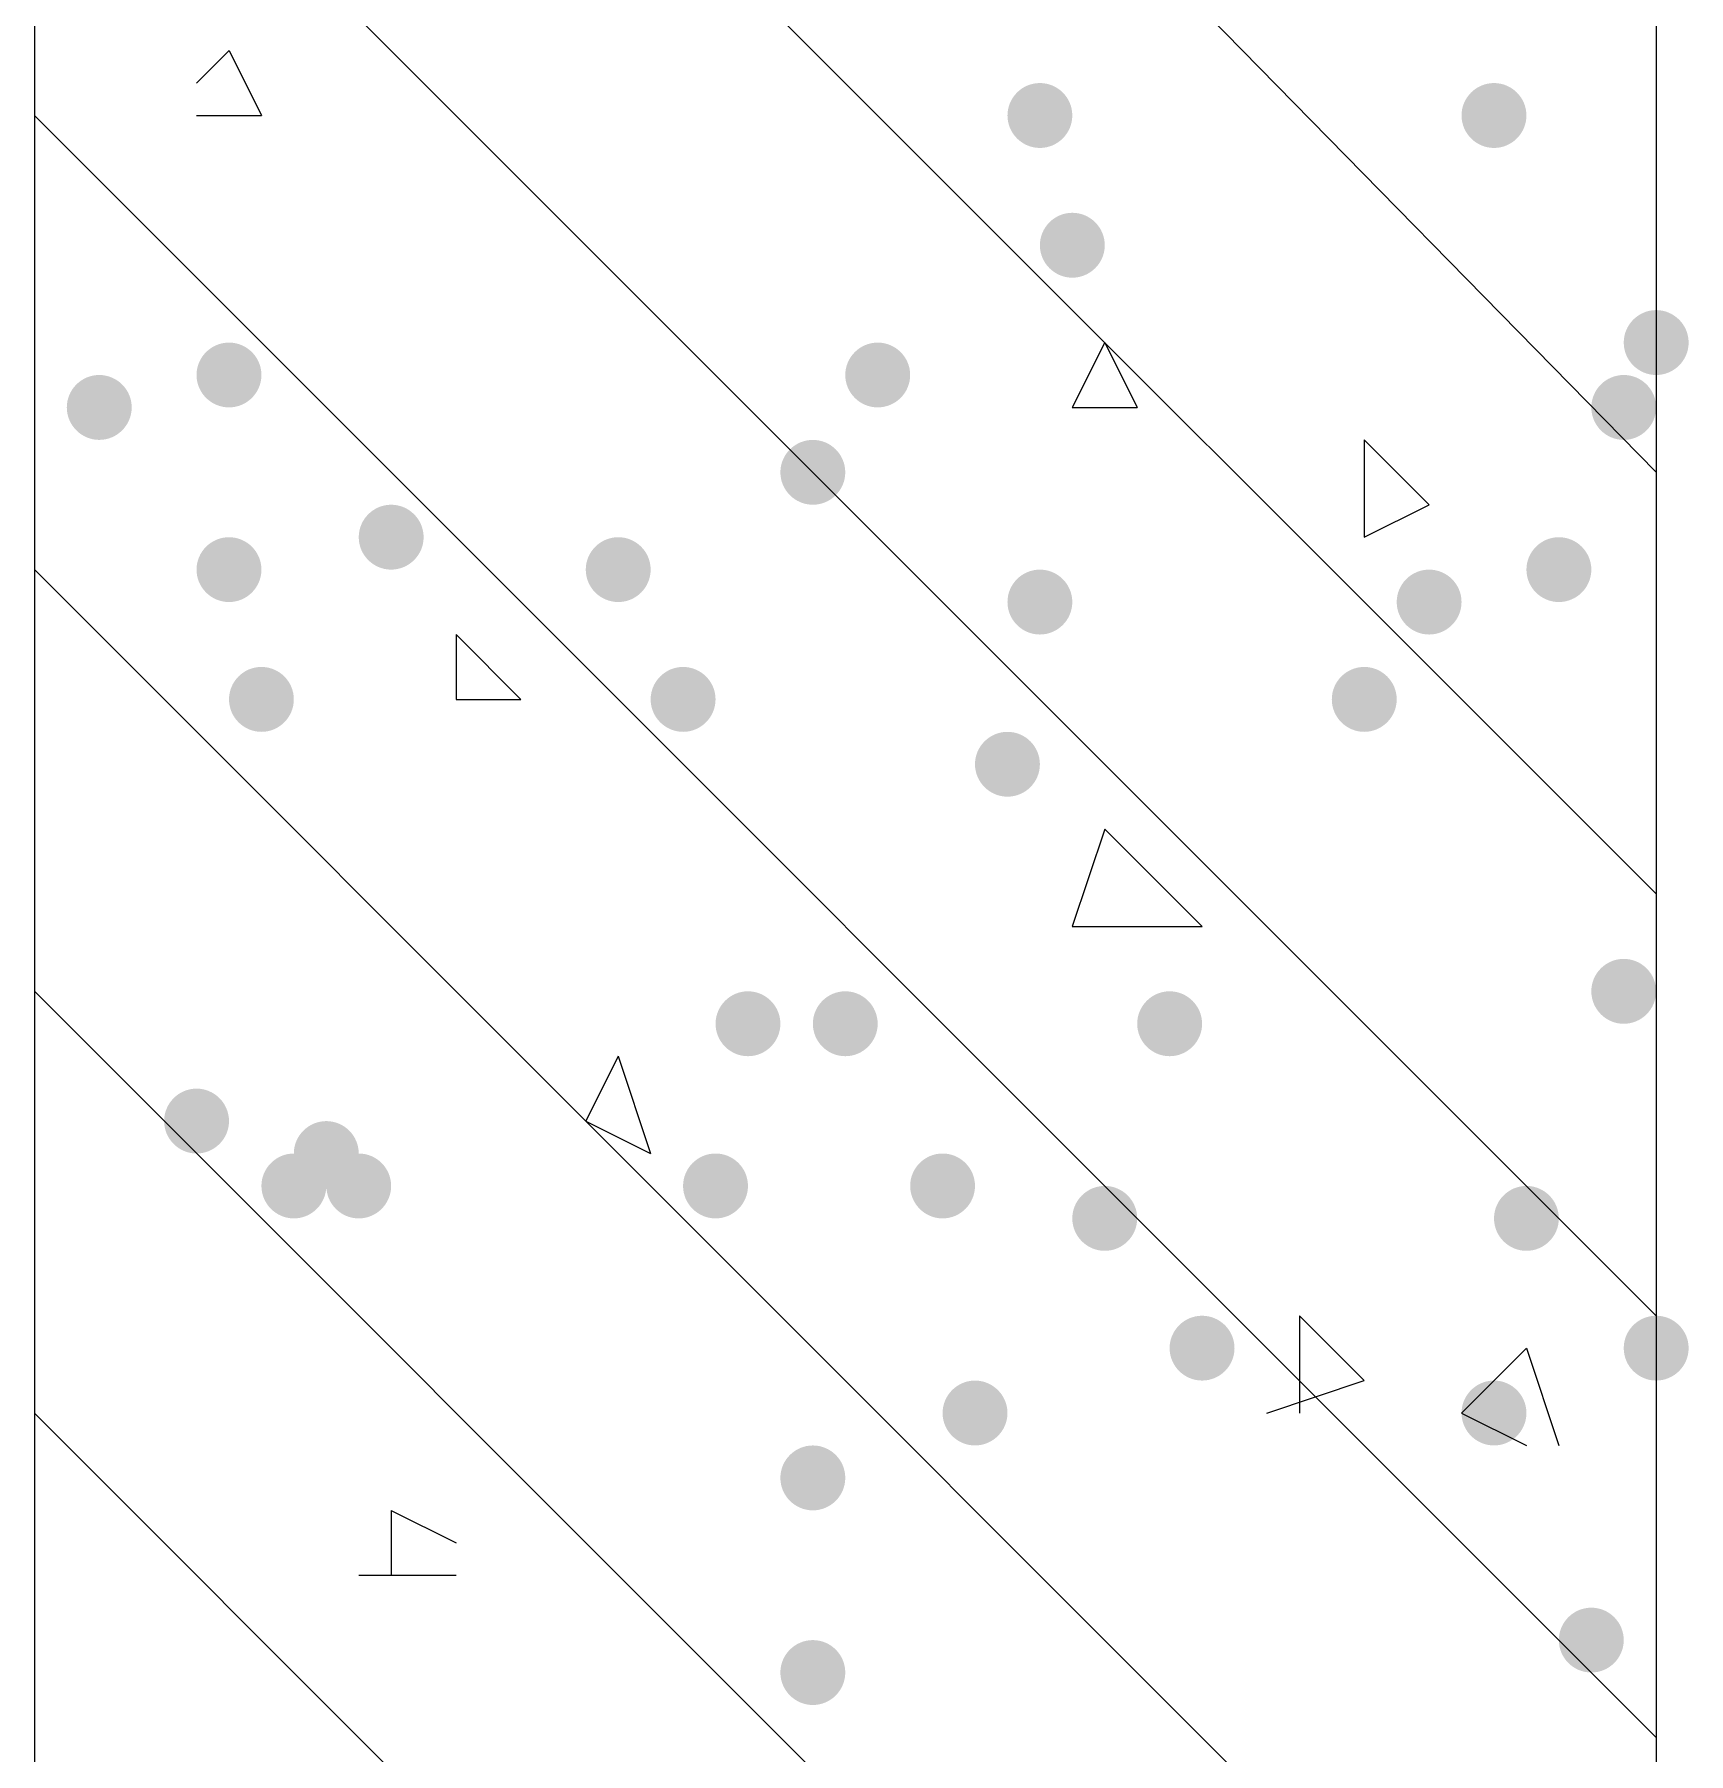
# Model space of a CAD drawing. Header units: inches. Extents: x 11 to 286, y 6 to 196.
# Drawn here: x 82.522 to 84.681, y 89.401 to 91.645 of the extents above; entities that cross this region are included whole.
import ezdxf

# ---------------------------------------------------------------- set-up
doc = ezdxf.new("R2010")
doc.units = ezdxf.units.IN
doc.header["$MEASUREMENT"] = 0
doc.layers.add('PDF_几何图形', color=7, linetype='Continuous')
doc.layers.add('PDF_实体填充', color=7, linetype='Continuous', true_color=0xffffff)

msp = doc.modelspace()

# ---------------------------------------------------------------- hatches: boundary and pattern name
at = {"layer": 'PDF_实体填充', "transparency": 33554559}
h = msp.add_hatch(color=7, dxfattribs=at)
edge = h.paths.add_edge_path(flags=0)
edge.add_spline(control_points=[(83.8764, 91.5388), (83.8764, 91.5155), (83.8574, 91.4964), (83.8341, 91.4964)], knot_values=[0, 0, 0, 0, 1, 1, 1, 1], degree=3, periodic=0)
edge.add_spline(control_points=[(83.8341, 91.4964), (83.8108, 91.4964), (83.7918, 91.5155), (83.7918, 91.5388)], knot_values=[0, 0, 0, 0, 1, 1, 1, 1], degree=3, periodic=0)
edge.add_line((83.7918, 91.5388), (83.7918, 91.5388))
edge.add_spline(control_points=[(83.7918, 91.5388), (83.7918, 91.5621), (83.8108, 91.5811), (83.8341, 91.5811)], knot_values=[0, 0, 0, 0, 1, 1, 1, 1], degree=3, periodic=0)
edge.add_spline(control_points=[(83.8341, 91.5811), (83.8574, 91.5811), (83.8764, 91.5621), (83.8764, 91.5388)], knot_values=[0, 0, 0, 0, 1, 1, 1, 1], degree=3, periodic=0)
edge.add_line((83.8764, 91.5388), (83.8764, 91.5388))
edge.add_line((83.8764, 91.5388), (83.8764, 91.5388))
h = msp.add_hatch(color=7, dxfattribs=at)
edge = h.paths.add_edge_path(flags=0)
edge.add_spline(control_points=[(84.4691, 91.5388), (84.4691, 91.5155), (84.4501, 91.4964), (84.4268, 91.4964)], knot_values=[0, 0, 0, 0, 1, 1, 1, 1], degree=3, periodic=0)
edge.add_spline(control_points=[(84.4268, 91.4964), (84.4035, 91.4964), (84.3844, 91.5155), (84.3844, 91.5388)], knot_values=[0, 0, 0, 0, 1, 1, 1, 1], degree=3, periodic=0)
edge.add_line((84.3844, 91.5388), (84.3844, 91.5388))
edge.add_spline(control_points=[(84.3844, 91.5388), (84.3844, 91.5621), (84.4035, 91.5811), (84.4268, 91.5811)], knot_values=[0, 0, 0, 0, 1, 1, 1, 1], degree=3, periodic=0)
edge.add_spline(control_points=[(84.4268, 91.5811), (84.4501, 91.5811), (84.4691, 91.5621), (84.4691, 91.5388)], knot_values=[0, 0, 0, 0, 1, 1, 1, 1], degree=3, periodic=0)
edge.add_line((84.4691, 91.5388), (84.4691, 91.5388))
edge.add_line((84.4691, 91.5388), (84.4691, 91.5388))
h = msp.add_hatch(color=7, dxfattribs=at)
edge = h.paths.add_edge_path(flags=0)
edge.add_spline(control_points=[(83.9188, 91.3694), (83.9188, 91.3462), (83.8997, 91.3271), (83.8764, 91.3271)], knot_values=[0, 0, 0, 0, 1, 1, 1, 1], degree=3, periodic=0)
edge.add_spline(control_points=[(83.8764, 91.3271), (83.8532, 91.3271), (83.8341, 91.3462), (83.8341, 91.3694)], knot_values=[0, 0, 0, 0, 1, 1, 1, 1], degree=3, periodic=0)
edge.add_line((83.8341, 91.3694), (83.8341, 91.3694))
edge.add_spline(control_points=[(83.8341, 91.3694), (83.8341, 91.3927), (83.8532, 91.4118), (83.8764, 91.4118)], knot_values=[0, 0, 0, 0, 1, 1, 1, 1], degree=3, periodic=0)
edge.add_spline(control_points=[(83.8764, 91.4118), (83.8997, 91.4118), (83.9188, 91.3927), (83.9188, 91.3694)], knot_values=[0, 0, 0, 0, 1, 1, 1, 1], degree=3, periodic=0)
edge.add_line((83.9188, 91.3694), (83.9188, 91.3694))
edge.add_line((83.9188, 91.3694), (83.9188, 91.3694))
h = msp.add_hatch(color=7, dxfattribs=at)
edge = h.paths.add_edge_path(flags=0)
edge.add_spline(control_points=[(84.6808, 91.2424), (84.6808, 91.2192), (84.6617, 91.2001), (84.6384, 91.2001)], knot_values=[0, 0, 0, 0, 1, 1, 1, 1], degree=3, periodic=0)
edge.add_spline(control_points=[(84.6384, 91.2001), (84.6152, 91.2001), (84.5961, 91.2192), (84.5961, 91.2424)], knot_values=[0, 0, 0, 0, 1, 1, 1, 1], degree=3, periodic=0)
edge.add_line((84.5961, 91.2424), (84.5961, 91.2424))
edge.add_spline(control_points=[(84.5961, 91.2424), (84.5961, 91.2657), (84.6152, 91.2848), (84.6384, 91.2848)], knot_values=[0, 0, 0, 0, 1, 1, 1, 1], degree=3, periodic=0)
edge.add_spline(control_points=[(84.6384, 91.2848), (84.6617, 91.2848), (84.6808, 91.2657), (84.6808, 91.2424)], knot_values=[0, 0, 0, 0, 1, 1, 1, 1], degree=3, periodic=0)
edge.add_line((84.6808, 91.2424), (84.6808, 91.2424))
edge.add_line((84.6808, 91.2424), (84.6808, 91.2424))
h = msp.add_hatch(color=7, dxfattribs=at)
edge = h.paths.add_edge_path(flags=0)
edge.add_spline(control_points=[(82.8181, 91.2001), (82.8181, 91.1768), (82.7991, 91.1578), (82.7758, 91.1578)], knot_values=[0, 0, 0, 0, 1, 1, 1, 1], degree=3, periodic=0)
edge.add_spline(control_points=[(82.7758, 91.1578), (82.7525, 91.1578), (82.7334, 91.1768), (82.7334, 91.2001)], knot_values=[0, 0, 0, 0, 1, 1, 1, 1], degree=3, periodic=0)
edge.add_line((82.7334, 91.2001), (82.7334, 91.2001))
edge.add_spline(control_points=[(82.7334, 91.2001), (82.7334, 91.2234), (82.7525, 91.2424), (82.7758, 91.2424)], knot_values=[0, 0, 0, 0, 1, 1, 1, 1], degree=3, periodic=0)
edge.add_spline(control_points=[(82.7758, 91.2424), (82.7991, 91.2424), (82.8181, 91.2234), (82.8181, 91.2001)], knot_values=[0, 0, 0, 0, 1, 1, 1, 1], degree=3, periodic=0)
edge.add_line((82.8181, 91.2001), (82.8181, 91.2001))
edge.add_line((82.8181, 91.2001), (82.8181, 91.2001))
h = msp.add_hatch(color=7, dxfattribs=at)
edge = h.paths.add_edge_path(flags=0)
edge.add_spline(control_points=[(83.6648, 91.2001), (83.6648, 91.1768), (83.6457, 91.1578), (83.6224, 91.1578)], knot_values=[0, 0, 0, 0, 1, 1, 1, 1], degree=3, periodic=0)
edge.add_spline(control_points=[(83.6224, 91.1578), (83.5992, 91.1578), (83.5801, 91.1768), (83.5801, 91.2001)], knot_values=[0, 0, 0, 0, 1, 1, 1, 1], degree=3, periodic=0)
edge.add_line((83.5801, 91.2001), (83.5801, 91.2001))
edge.add_spline(control_points=[(83.5801, 91.2001), (83.5801, 91.2234), (83.5992, 91.2424), (83.6224, 91.2424)], knot_values=[0, 0, 0, 0, 1, 1, 1, 1], degree=3, periodic=0)
edge.add_spline(control_points=[(83.6224, 91.2424), (83.6457, 91.2424), (83.6648, 91.2234), (83.6648, 91.2001)], knot_values=[0, 0, 0, 0, 1, 1, 1, 1], degree=3, periodic=0)
edge.add_line((83.6648, 91.2001), (83.6648, 91.2001))
edge.add_line((83.6648, 91.2001), (83.6648, 91.2001))
h = msp.add_hatch(color=7, dxfattribs=at)
edge = h.paths.add_edge_path(flags=0)
edge.add_spline(control_points=[(82.6488, 91.1578), (82.6488, 91.1345), (82.6297, 91.1154), (82.6064, 91.1154)], knot_values=[0, 0, 0, 0, 1, 1, 1, 1], degree=3, periodic=0)
edge.add_spline(control_points=[(82.6064, 91.1154), (82.5832, 91.1154), (82.5641, 91.1345), (82.5641, 91.1578)], knot_values=[0, 0, 0, 0, 1, 1, 1, 1], degree=3, periodic=0)
edge.add_line((82.5641, 91.1578), (82.5641, 91.1578))
edge.add_spline(control_points=[(82.5641, 91.1578), (82.5641, 91.1811), (82.5832, 91.2001), (82.6064, 91.2001)], knot_values=[0, 0, 0, 0, 1, 1, 1, 1], degree=3, periodic=0)
edge.add_spline(control_points=[(82.6064, 91.2001), (82.6297, 91.2001), (82.6488, 91.1811), (82.6488, 91.1578)], knot_values=[0, 0, 0, 0, 1, 1, 1, 1], degree=3, periodic=0)
edge.add_line((82.6488, 91.1578), (82.6488, 91.1578))
edge.add_line((82.6488, 91.1578), (82.6488, 91.1578))
h = msp.add_hatch(color=7, dxfattribs=at)
edge = h.paths.add_edge_path(flags=0)
edge.add_spline(control_points=[(84.6384, 91.1578), (84.6384, 91.1345), (84.6194, 91.1154), (84.5961, 91.1154)], knot_values=[0, 0, 0, 0, 1, 1, 1, 1], degree=3, periodic=0)
edge.add_spline(control_points=[(84.5961, 91.1154), (84.5728, 91.1154), (84.5538, 91.1345), (84.5538, 91.1578)], knot_values=[0, 0, 0, 0, 1, 1, 1, 1], degree=3, periodic=0)
edge.add_line((84.5538, 91.1578), (84.5538, 91.1578))
edge.add_spline(control_points=[(84.5538, 91.1578), (84.5538, 91.1811), (84.5728, 91.2001), (84.5961, 91.2001)], knot_values=[0, 0, 0, 0, 1, 1, 1, 1], degree=3, periodic=0)
edge.add_spline(control_points=[(84.5961, 91.2001), (84.6194, 91.2001), (84.6384, 91.1811), (84.6384, 91.1578)], knot_values=[0, 0, 0, 0, 1, 1, 1, 1], degree=3, periodic=0)
edge.add_line((84.6384, 91.1578), (84.6384, 91.1578))
edge.add_line((84.6384, 91.1578), (84.6384, 91.1578))
h = msp.add_hatch(color=7, dxfattribs=at)
edge = h.paths.add_edge_path(flags=0)
edge.add_spline(control_points=[(83.5801, 91.0731), (83.5801, 91.0498), (83.5611, 91.0308), (83.5378, 91.0308)], knot_values=[0, 0, 0, 0, 1, 1, 1, 1], degree=3, periodic=0)
edge.add_spline(control_points=[(83.5378, 91.0308), (83.5145, 91.0308), (83.4954, 91.0498), (83.4954, 91.0731)], knot_values=[0, 0, 0, 0, 1, 1, 1, 1], degree=3, periodic=0)
edge.add_line((83.4954, 91.0731), (83.4954, 91.0731))
edge.add_spline(control_points=[(83.4954, 91.0731), (83.4954, 91.0964), (83.5145, 91.1154), (83.5378, 91.1154)], knot_values=[0, 0, 0, 0, 1, 1, 1, 1], degree=3, periodic=0)
edge.add_spline(control_points=[(83.5378, 91.1154), (83.5611, 91.1154), (83.5801, 91.0964), (83.5801, 91.0731)], knot_values=[0, 0, 0, 0, 1, 1, 1, 1], degree=3, periodic=0)
edge.add_line((83.5801, 91.0731), (83.5801, 91.0731))
edge.add_line((83.5801, 91.0731), (83.5801, 91.0731))
h = msp.add_hatch(color=7, dxfattribs=at)
edge = h.paths.add_edge_path(flags=0)
edge.add_spline(control_points=[(83.0298, 90.9884), (83.0298, 90.9652), (83.0107, 90.9461), (82.9874, 90.9461)], knot_values=[0, 0, 0, 0, 1, 1, 1, 1], degree=3, periodic=0)
edge.add_spline(control_points=[(82.9874, 90.9461), (82.9642, 90.9461), (82.9451, 90.9652), (82.9451, 90.9884)], knot_values=[0, 0, 0, 0, 1, 1, 1, 1], degree=3, periodic=0)
edge.add_line((82.9451, 90.9884), (82.9451, 90.9884))
edge.add_spline(control_points=[(82.9451, 90.9884), (82.9451, 91.0117), (82.9642, 91.0308), (82.9874, 91.0308)], knot_values=[0, 0, 0, 0, 1, 1, 1, 1], degree=3, periodic=0)
edge.add_spline(control_points=[(82.9874, 91.0308), (83.0107, 91.0308), (83.0298, 91.0117), (83.0298, 90.9884)], knot_values=[0, 0, 0, 0, 1, 1, 1, 1], degree=3, periodic=0)
edge.add_line((83.0298, 90.9884), (83.0298, 90.9884))
edge.add_line((83.0298, 90.9884), (83.0298, 90.9884))
h = msp.add_hatch(color=7, dxfattribs=at)
edge = h.paths.add_edge_path(flags=0)
edge.add_spline(control_points=[(82.8181, 90.9461), (82.8181, 90.9228), (82.7991, 90.9038), (82.7758, 90.9038)], knot_values=[0, 0, 0, 0, 1, 1, 1, 1], degree=3, periodic=0)
edge.add_spline(control_points=[(82.7758, 90.9038), (82.7525, 90.9038), (82.7334, 90.9228), (82.7334, 90.9461)], knot_values=[0, 0, 0, 0, 1, 1, 1, 1], degree=3, periodic=0)
edge.add_line((82.7334, 90.9461), (82.7334, 90.9461))
edge.add_spline(control_points=[(82.7334, 90.9461), (82.7334, 90.9694), (82.7525, 90.9884), (82.7758, 90.9884)], knot_values=[0, 0, 0, 0, 1, 1, 1, 1], degree=3, periodic=0)
edge.add_spline(control_points=[(82.7758, 90.9884), (82.7991, 90.9884), (82.8181, 90.9694), (82.8181, 90.9461)], knot_values=[0, 0, 0, 0, 1, 1, 1, 1], degree=3, periodic=0)
edge.add_line((82.8181, 90.9461), (82.8181, 90.9461))
edge.add_line((82.8181, 90.9461), (82.8181, 90.9461))
h = msp.add_hatch(color=7, dxfattribs=at)
edge = h.paths.add_edge_path(flags=0)
edge.add_spline(control_points=[(83.3261, 90.9461), (83.3261, 90.9228), (83.3071, 90.9038), (83.2838, 90.9038)], knot_values=[0, 0, 0, 0, 1, 1, 1, 1], degree=3, periodic=0)
edge.add_spline(control_points=[(83.2838, 90.9038), (83.2605, 90.9038), (83.2414, 90.9228), (83.2414, 90.9461)], knot_values=[0, 0, 0, 0, 1, 1, 1, 1], degree=3, periodic=0)
edge.add_line((83.2414, 90.9461), (83.2414, 90.9461))
edge.add_spline(control_points=[(83.2414, 90.9461), (83.2414, 90.9694), (83.2605, 90.9884), (83.2838, 90.9884)], knot_values=[0, 0, 0, 0, 1, 1, 1, 1], degree=3, periodic=0)
edge.add_spline(control_points=[(83.2838, 90.9884), (83.3071, 90.9884), (83.3261, 90.9694), (83.3261, 90.9461)], knot_values=[0, 0, 0, 0, 1, 1, 1, 1], degree=3, periodic=0)
edge.add_line((83.3261, 90.9461), (83.3261, 90.9461))
edge.add_line((83.3261, 90.9461), (83.3261, 90.9461))
h = msp.add_hatch(color=7, dxfattribs=at)
edge = h.paths.add_edge_path(flags=0)
edge.add_spline(control_points=[(84.5538, 90.9461), (84.5538, 90.9228), (84.5347, 90.9038), (84.5114, 90.9038)], knot_values=[0, 0, 0, 0, 1, 1, 1, 1], degree=3, periodic=0)
edge.add_spline(control_points=[(84.5114, 90.9038), (84.4882, 90.9038), (84.4691, 90.9228), (84.4691, 90.9461)], knot_values=[0, 0, 0, 0, 1, 1, 1, 1], degree=3, periodic=0)
edge.add_line((84.4691, 90.9461), (84.4691, 90.9461))
edge.add_spline(control_points=[(84.4691, 90.9461), (84.4691, 90.9694), (84.4882, 90.9884), (84.5114, 90.9884)], knot_values=[0, 0, 0, 0, 1, 1, 1, 1], degree=3, periodic=0)
edge.add_spline(control_points=[(84.5114, 90.9884), (84.5347, 90.9884), (84.5538, 90.9694), (84.5538, 90.9461)], knot_values=[0, 0, 0, 0, 1, 1, 1, 1], degree=3, periodic=0)
edge.add_line((84.5538, 90.9461), (84.5538, 90.9461))
edge.add_line((84.5538, 90.9461), (84.5538, 90.9461))
h = msp.add_hatch(color=7, dxfattribs=at)
edge = h.paths.add_edge_path(flags=0)
edge.add_spline(control_points=[(83.8764, 90.9038), (83.8764, 90.8805), (83.8574, 90.8614), (83.8341, 90.8614)], knot_values=[0, 0, 0, 0, 1, 1, 1, 1], degree=3, periodic=0)
edge.add_spline(control_points=[(83.8341, 90.8614), (83.8108, 90.8614), (83.7918, 90.8805), (83.7918, 90.9038)], knot_values=[0, 0, 0, 0, 1, 1, 1, 1], degree=3, periodic=0)
edge.add_line((83.7918, 90.9038), (83.7918, 90.9038))
edge.add_spline(control_points=[(83.7918, 90.9038), (83.7918, 90.9271), (83.8108, 90.9461), (83.8341, 90.9461)], knot_values=[0, 0, 0, 0, 1, 1, 1, 1], degree=3, periodic=0)
edge.add_spline(control_points=[(83.8341, 90.9461), (83.8574, 90.9461), (83.8764, 90.9271), (83.8764, 90.9038)], knot_values=[0, 0, 0, 0, 1, 1, 1, 1], degree=3, periodic=0)
edge.add_line((83.8764, 90.9038), (83.8764, 90.9038))
edge.add_line((83.8764, 90.9038), (83.8764, 90.9038))
h = msp.add_hatch(color=7, dxfattribs=at)
edge = h.paths.add_edge_path(flags=0)
edge.add_spline(control_points=[(84.3844, 90.9038), (84.3844, 90.8805), (84.3654, 90.8614), (84.3421, 90.8614)], knot_values=[0, 0, 0, 0, 1, 1, 1, 1], degree=3, periodic=0)
edge.add_spline(control_points=[(84.3421, 90.8614), (84.3188, 90.8614), (84.2998, 90.8805), (84.2998, 90.9038)], knot_values=[0, 0, 0, 0, 1, 1, 1, 1], degree=3, periodic=0)
edge.add_line((84.2998, 90.9038), (84.2998, 90.9038))
edge.add_spline(control_points=[(84.2998, 90.9038), (84.2998, 90.9271), (84.3188, 90.9461), (84.3421, 90.9461)], knot_values=[0, 0, 0, 0, 1, 1, 1, 1], degree=3, periodic=0)
edge.add_spline(control_points=[(84.3421, 90.9461), (84.3654, 90.9461), (84.3844, 90.9271), (84.3844, 90.9038)], knot_values=[0, 0, 0, 0, 1, 1, 1, 1], degree=3, periodic=0)
edge.add_line((84.3844, 90.9038), (84.3844, 90.9038))
edge.add_line((84.3844, 90.9038), (84.3844, 90.9038))
h = msp.add_hatch(color=7, dxfattribs=at)
edge = h.paths.add_edge_path(flags=0)
edge.add_spline(control_points=[(82.8604, 90.7768), (82.8604, 90.7535), (82.8414, 90.7344), (82.8181, 90.7344)], knot_values=[0, 0, 0, 0, 1, 1, 1, 1], degree=3, periodic=0)
edge.add_spline(control_points=[(82.8181, 90.7344), (82.7948, 90.7344), (82.7758, 90.7535), (82.7758, 90.7768)], knot_values=[0, 0, 0, 0, 1, 1, 1, 1], degree=3, periodic=0)
edge.add_line((82.7758, 90.7768), (82.7758, 90.7768))
edge.add_spline(control_points=[(82.7758, 90.7768), (82.7758, 90.8001), (82.7948, 90.8191), (82.8181, 90.8191)], knot_values=[0, 0, 0, 0, 1, 1, 1, 1], degree=3, periodic=0)
edge.add_spline(control_points=[(82.8181, 90.8191), (82.8414, 90.8191), (82.8604, 90.8001), (82.8604, 90.7768)], knot_values=[0, 0, 0, 0, 1, 1, 1, 1], degree=3, periodic=0)
edge.add_line((82.8604, 90.7768), (82.8604, 90.7768))
edge.add_line((82.8604, 90.7768), (82.8604, 90.7768))
h = msp.add_hatch(color=7, dxfattribs=at)
edge = h.paths.add_edge_path(flags=0)
edge.add_spline(control_points=[(83.4108, 90.7768), (83.4108, 90.7535), (83.3917, 90.7344), (83.3684, 90.7344)], knot_values=[0, 0, 0, 0, 1, 1, 1, 1], degree=3, periodic=0)
edge.add_spline(control_points=[(83.3684, 90.7344), (83.3452, 90.7344), (83.3261, 90.7535), (83.3261, 90.7768)], knot_values=[0, 0, 0, 0, 1, 1, 1, 1], degree=3, periodic=0)
edge.add_line((83.3261, 90.7768), (83.3261, 90.7768))
edge.add_spline(control_points=[(83.3261, 90.7768), (83.3261, 90.8001), (83.3452, 90.8191), (83.3684, 90.8191)], knot_values=[0, 0, 0, 0, 1, 1, 1, 1], degree=3, periodic=0)
edge.add_spline(control_points=[(83.3684, 90.8191), (83.3917, 90.8191), (83.4108, 90.8001), (83.4108, 90.7768)], knot_values=[0, 0, 0, 0, 1, 1, 1, 1], degree=3, periodic=0)
edge.add_line((83.4108, 90.7768), (83.4108, 90.7768))
edge.add_line((83.4108, 90.7768), (83.4108, 90.7768))
h = msp.add_hatch(color=7, dxfattribs=at)
edge = h.paths.add_edge_path(flags=0)
edge.add_spline(control_points=[(84.2998, 90.7768), (84.2998, 90.7535), (84.2807, 90.7344), (84.2574, 90.7344)], knot_values=[0, 0, 0, 0, 1, 1, 1, 1], degree=3, periodic=0)
edge.add_spline(control_points=[(84.2574, 90.7344), (84.2342, 90.7344), (84.2151, 90.7535), (84.2151, 90.7768)], knot_values=[0, 0, 0, 0, 1, 1, 1, 1], degree=3, periodic=0)
edge.add_line((84.2151, 90.7768), (84.2151, 90.7768))
edge.add_spline(control_points=[(84.2151, 90.7768), (84.2151, 90.8001), (84.2342, 90.8191), (84.2574, 90.8191)], knot_values=[0, 0, 0, 0, 1, 1, 1, 1], degree=3, periodic=0)
edge.add_spline(control_points=[(84.2574, 90.8191), (84.2807, 90.8191), (84.2998, 90.8001), (84.2998, 90.7768)], knot_values=[0, 0, 0, 0, 1, 1, 1, 1], degree=3, periodic=0)
edge.add_line((84.2998, 90.7768), (84.2998, 90.7768))
edge.add_line((84.2998, 90.7768), (84.2998, 90.7768))
h = msp.add_hatch(color=7, dxfattribs=at)
edge = h.paths.add_edge_path(flags=0)
edge.add_spline(control_points=[(83.8341, 90.6921), (83.8341, 90.6688), (83.8151, 90.6498), (83.7918, 90.6498)], knot_values=[0, 0, 0, 0, 1, 1, 1, 1], degree=3, periodic=0)
edge.add_spline(control_points=[(83.7918, 90.6498), (83.7685, 90.6498), (83.7494, 90.6688), (83.7494, 90.6921)], knot_values=[0, 0, 0, 0, 1, 1, 1, 1], degree=3, periodic=0)
edge.add_line((83.7494, 90.6921), (83.7494, 90.6921))
edge.add_spline(control_points=[(83.7494, 90.6921), (83.7494, 90.7154), (83.7685, 90.7344), (83.7918, 90.7344)], knot_values=[0, 0, 0, 0, 1, 1, 1, 1], degree=3, periodic=0)
edge.add_spline(control_points=[(83.7918, 90.7344), (83.8151, 90.7344), (83.8341, 90.7154), (83.8341, 90.6921)], knot_values=[0, 0, 0, 0, 1, 1, 1, 1], degree=3, periodic=0)
edge.add_line((83.8341, 90.6921), (83.8341, 90.6921))
edge.add_line((83.8341, 90.6921), (83.8341, 90.6921))
h = msp.add_hatch(color=7, dxfattribs=at)
edge = h.paths.add_edge_path(flags=0)
edge.add_spline(control_points=[(84.6384, 90.3958), (84.6384, 90.3725), (84.6194, 90.3534), (84.5961, 90.3534)], knot_values=[0, 0, 0, 0, 1, 1, 1, 1], degree=3, periodic=0)
edge.add_spline(control_points=[(84.5961, 90.3534), (84.5728, 90.3534), (84.5538, 90.3725), (84.5538, 90.3958)], knot_values=[0, 0, 0, 0, 1, 1, 1, 1], degree=3, periodic=0)
edge.add_line((84.5538, 90.3958), (84.5538, 90.3958))
edge.add_spline(control_points=[(84.5538, 90.3958), (84.5538, 90.4191), (84.5728, 90.4381), (84.5961, 90.4381)], knot_values=[0, 0, 0, 0, 1, 1, 1, 1], degree=3, periodic=0)
edge.add_spline(control_points=[(84.5961, 90.4381), (84.6194, 90.4381), (84.6384, 90.4191), (84.6384, 90.3958)], knot_values=[0, 0, 0, 0, 1, 1, 1, 1], degree=3, periodic=0)
edge.add_line((84.6384, 90.3958), (84.6384, 90.3958))
edge.add_line((84.6384, 90.3958), (84.6384, 90.3958))
h = msp.add_hatch(color=7, dxfattribs=at)
edge = h.paths.add_edge_path(flags=0)
edge.add_spline(control_points=[(83.4954, 90.3534), (83.4954, 90.3302), (83.4764, 90.3111), (83.4531, 90.3111)], knot_values=[0, 0, 0, 0, 1, 1, 1, 1], degree=3, periodic=0)
edge.add_spline(control_points=[(83.4531, 90.3111), (83.4298, 90.3111), (83.4108, 90.3302), (83.4108, 90.3534)], knot_values=[0, 0, 0, 0, 1, 1, 1, 1], degree=3, periodic=0)
edge.add_line((83.4108, 90.3534), (83.4108, 90.3534))
edge.add_spline(control_points=[(83.4108, 90.3534), (83.4108, 90.3767), (83.4298, 90.3958), (83.4531, 90.3958)], knot_values=[0, 0, 0, 0, 1, 1, 1, 1], degree=3, periodic=0)
edge.add_spline(control_points=[(83.4531, 90.3958), (83.4764, 90.3958), (83.4954, 90.3767), (83.4954, 90.3534)], knot_values=[0, 0, 0, 0, 1, 1, 1, 1], degree=3, periodic=0)
edge.add_line((83.4954, 90.3534), (83.4954, 90.3534))
edge.add_line((83.4954, 90.3534), (83.4954, 90.3534))
h = msp.add_hatch(color=7, dxfattribs=at)
edge = h.paths.add_edge_path(flags=0)
edge.add_spline(control_points=[(83.6224, 90.3534), (83.6224, 90.3302), (83.6034, 90.3111), (83.5801, 90.3111)], knot_values=[0, 0, 0, 0, 1, 1, 1, 1], degree=3, periodic=0)
edge.add_spline(control_points=[(83.5801, 90.3111), (83.5568, 90.3111), (83.5378, 90.3302), (83.5378, 90.3534)], knot_values=[0, 0, 0, 0, 1, 1, 1, 1], degree=3, periodic=0)
edge.add_line((83.5378, 90.3534), (83.5378, 90.3534))
edge.add_spline(control_points=[(83.5378, 90.3534), (83.5378, 90.3767), (83.5568, 90.3958), (83.5801, 90.3958)], knot_values=[0, 0, 0, 0, 1, 1, 1, 1], degree=3, periodic=0)
edge.add_spline(control_points=[(83.5801, 90.3958), (83.6034, 90.3958), (83.6224, 90.3767), (83.6224, 90.3534)], knot_values=[0, 0, 0, 0, 1, 1, 1, 1], degree=3, periodic=0)
edge.add_line((83.6224, 90.3534), (83.6224, 90.3534))
edge.add_line((83.6224, 90.3534), (83.6224, 90.3534))
h = msp.add_hatch(color=7, dxfattribs=at)
edge = h.paths.add_edge_path(flags=0)
edge.add_spline(control_points=[(84.0458, 90.3534), (84.0458, 90.3302), (84.0267, 90.3111), (84.0034, 90.3111)], knot_values=[0, 0, 0, 0, 1, 1, 1, 1], degree=3, periodic=0)
edge.add_spline(control_points=[(84.0034, 90.3111), (83.9802, 90.3111), (83.9611, 90.3302), (83.9611, 90.3534)], knot_values=[0, 0, 0, 0, 1, 1, 1, 1], degree=3, periodic=0)
edge.add_line((83.9611, 90.3534), (83.9611, 90.3534))
edge.add_spline(control_points=[(83.9611, 90.3534), (83.9611, 90.3767), (83.9802, 90.3958), (84.0034, 90.3958)], knot_values=[0, 0, 0, 0, 1, 1, 1, 1], degree=3, periodic=0)
edge.add_spline(control_points=[(84.0034, 90.3958), (84.0267, 90.3958), (84.0458, 90.3767), (84.0458, 90.3534)], knot_values=[0, 0, 0, 0, 1, 1, 1, 1], degree=3, periodic=0)
edge.add_line((84.0458, 90.3534), (84.0458, 90.3534))
edge.add_line((84.0458, 90.3534), (84.0458, 90.3534))
h = msp.add_hatch(color=7, dxfattribs=at)
edge = h.paths.add_edge_path(flags=0)
edge.add_spline(control_points=[(82.7758, 90.2264), (82.7758, 90.2032), (82.7567, 90.1841), (82.7334, 90.1841)], knot_values=[0, 0, 0, 0, 1, 1, 1, 1], degree=3, periodic=0)
edge.add_spline(control_points=[(82.7334, 90.1841), (82.7102, 90.1841), (82.6911, 90.2032), (82.6911, 90.2264)], knot_values=[0, 0, 0, 0, 1, 1, 1, 1], degree=3, periodic=0)
edge.add_line((82.6911, 90.2264), (82.6911, 90.2264))
edge.add_spline(control_points=[(82.6911, 90.2264), (82.6911, 90.2497), (82.7102, 90.2688), (82.7334, 90.2688)], knot_values=[0, 0, 0, 0, 1, 1, 1, 1], degree=3, periodic=0)
edge.add_spline(control_points=[(82.7334, 90.2688), (82.7567, 90.2688), (82.7758, 90.2497), (82.7758, 90.2264)], knot_values=[0, 0, 0, 0, 1, 1, 1, 1], degree=3, periodic=0)
edge.add_line((82.7758, 90.2264), (82.7758, 90.2264))
edge.add_line((82.7758, 90.2264), (82.7758, 90.2264))
h = msp.add_hatch(color=7, dxfattribs=at)
edge = h.paths.add_edge_path(flags=0)
edge.add_spline(control_points=[(82.9451, 90.1841), (82.9451, 90.1608), (82.9261, 90.1418), (82.9028, 90.1418)], knot_values=[0, 0, 0, 0, 1, 1, 1, 1], degree=3, periodic=0)
edge.add_spline(control_points=[(82.9028, 90.1418), (82.8795, 90.1418), (82.8604, 90.1608), (82.8604, 90.1841)], knot_values=[0, 0, 0, 0, 1, 1, 1, 1], degree=3, periodic=0)
edge.add_line((82.8604, 90.1841), (82.8604, 90.1841))
edge.add_spline(control_points=[(82.8604, 90.1841), (82.8604, 90.2074), (82.8795, 90.2264), (82.9028, 90.2264)], knot_values=[0, 0, 0, 0, 1, 1, 1, 1], degree=3, periodic=0)
edge.add_spline(control_points=[(82.9028, 90.2264), (82.9261, 90.2264), (82.9451, 90.2074), (82.9451, 90.1841)], knot_values=[0, 0, 0, 0, 1, 1, 1, 1], degree=3, periodic=0)
edge.add_line((82.9451, 90.1841), (82.9451, 90.1841))
edge.add_line((82.9451, 90.1841), (82.9451, 90.1841))
h = msp.add_hatch(color=7, dxfattribs=at)
edge = h.paths.add_edge_path(flags=0)
edge.add_spline(control_points=[(82.9028, 90.1418), (82.9028, 90.1185), (82.8837, 90.0994), (82.8604, 90.0994)], knot_values=[0, 0, 0, 0, 1, 1, 1, 1], degree=3, periodic=0)
edge.add_spline(control_points=[(82.8604, 90.0994), (82.8372, 90.0994), (82.8181, 90.1185), (82.8181, 90.1418)], knot_values=[0, 0, 0, 0, 1, 1, 1, 1], degree=3, periodic=0)
edge.add_line((82.8181, 90.1418), (82.8181, 90.1418))
edge.add_spline(control_points=[(82.8181, 90.1418), (82.8181, 90.1651), (82.8372, 90.1841), (82.8604, 90.1841)], knot_values=[0, 0, 0, 0, 1, 1, 1, 1], degree=3, periodic=0)
edge.add_spline(control_points=[(82.8604, 90.1841), (82.8837, 90.1841), (82.9028, 90.1651), (82.9028, 90.1418)], knot_values=[0, 0, 0, 0, 1, 1, 1, 1], degree=3, periodic=0)
edge.add_line((82.9028, 90.1418), (82.9028, 90.1418))
edge.add_line((82.9028, 90.1418), (82.9028, 90.1418))
h = msp.add_hatch(color=7, dxfattribs=at)
edge = h.paths.add_edge_path(flags=0)
edge.add_spline(control_points=[(82.9874, 90.1418), (82.9874, 90.1185), (82.9684, 90.0994), (82.9451, 90.0994)], knot_values=[0, 0, 0, 0, 1, 1, 1, 1], degree=3, periodic=0)
edge.add_spline(control_points=[(82.9451, 90.0994), (82.9218, 90.0994), (82.9028, 90.1185), (82.9028, 90.1418)], knot_values=[0, 0, 0, 0, 1, 1, 1, 1], degree=3, periodic=0)
edge.add_line((82.9028, 90.1418), (82.9028, 90.1418))
edge.add_spline(control_points=[(82.9028, 90.1418), (82.9028, 90.1651), (82.9218, 90.1841), (82.9451, 90.1841)], knot_values=[0, 0, 0, 0, 1, 1, 1, 1], degree=3, periodic=0)
edge.add_spline(control_points=[(82.9451, 90.1841), (82.9684, 90.1841), (82.9874, 90.1651), (82.9874, 90.1418)], knot_values=[0, 0, 0, 0, 1, 1, 1, 1], degree=3, periodic=0)
edge.add_line((82.9874, 90.1418), (82.9874, 90.1418))
edge.add_line((82.9874, 90.1418), (82.9874, 90.1418))
h = msp.add_hatch(color=7, dxfattribs=at)
edge = h.paths.add_edge_path(flags=0)
edge.add_spline(control_points=[(83.4531, 90.1418), (83.4531, 90.1185), (83.4341, 90.0994), (83.4108, 90.0994)], knot_values=[0, 0, 0, 0, 1, 1, 1, 1], degree=3, periodic=0)
edge.add_spline(control_points=[(83.4108, 90.0994), (83.3875, 90.0994), (83.3684, 90.1185), (83.3684, 90.1418)], knot_values=[0, 0, 0, 0, 1, 1, 1, 1], degree=3, periodic=0)
edge.add_line((83.3684, 90.1418), (83.3684, 90.1418))
edge.add_spline(control_points=[(83.3684, 90.1418), (83.3684, 90.1651), (83.3875, 90.1841), (83.4108, 90.1841)], knot_values=[0, 0, 0, 0, 1, 1, 1, 1], degree=3, periodic=0)
edge.add_spline(control_points=[(83.4108, 90.1841), (83.4341, 90.1841), (83.4531, 90.1651), (83.4531, 90.1418)], knot_values=[0, 0, 0, 0, 1, 1, 1, 1], degree=3, periodic=0)
edge.add_line((83.4531, 90.1418), (83.4531, 90.1418))
edge.add_line((83.4531, 90.1418), (83.4531, 90.1418))
h = msp.add_hatch(color=7, dxfattribs=at)
edge = h.paths.add_edge_path(flags=0)
edge.add_spline(control_points=[(83.7494, 90.1418), (83.7494, 90.1185), (83.7304, 90.0994), (83.7071, 90.0994)], knot_values=[0, 0, 0, 0, 1, 1, 1, 1], degree=3, periodic=0)
edge.add_spline(control_points=[(83.7071, 90.0994), (83.6838, 90.0994), (83.6648, 90.1185), (83.6648, 90.1418)], knot_values=[0, 0, 0, 0, 1, 1, 1, 1], degree=3, periodic=0)
edge.add_line((83.6648, 90.1418), (83.6648, 90.1418))
edge.add_spline(control_points=[(83.6648, 90.1418), (83.6648, 90.1651), (83.6838, 90.1841), (83.7071, 90.1841)], knot_values=[0, 0, 0, 0, 1, 1, 1, 1], degree=3, periodic=0)
edge.add_spline(control_points=[(83.7071, 90.1841), (83.7304, 90.1841), (83.7494, 90.1651), (83.7494, 90.1418)], knot_values=[0, 0, 0, 0, 1, 1, 1, 1], degree=3, periodic=0)
edge.add_line((83.7494, 90.1418), (83.7494, 90.1418))
edge.add_line((83.7494, 90.1418), (83.7494, 90.1418))
h = msp.add_hatch(color=7, dxfattribs=at)
edge = h.paths.add_edge_path(flags=0)
edge.add_spline(control_points=[(83.9611, 90.0994), (83.9611, 90.0762), (83.9421, 90.0571), (83.9188, 90.0571)], knot_values=[0, 0, 0, 0, 1, 1, 1, 1], degree=3, periodic=0)
edge.add_spline(control_points=[(83.9188, 90.0571), (83.8955, 90.0571), (83.8764, 90.0762), (83.8764, 90.0994)], knot_values=[0, 0, 0, 0, 1, 1, 1, 1], degree=3, periodic=0)
edge.add_line((83.8764, 90.0994), (83.8764, 90.0994))
edge.add_spline(control_points=[(83.8764, 90.0994), (83.8764, 90.1227), (83.8955, 90.1418), (83.9188, 90.1418)], knot_values=[0, 0, 0, 0, 1, 1, 1, 1], degree=3, periodic=0)
edge.add_spline(control_points=[(83.9188, 90.1418), (83.9421, 90.1418), (83.9611, 90.1227), (83.9611, 90.0994)], knot_values=[0, 0, 0, 0, 1, 1, 1, 1], degree=3, periodic=0)
edge.add_line((83.9611, 90.0994), (83.9611, 90.0994))
edge.add_line((83.9611, 90.0994), (83.9611, 90.0994))
h = msp.add_hatch(color=7, dxfattribs=at)
edge = h.paths.add_edge_path(flags=0)
edge.add_spline(control_points=[(84.5114, 90.0994), (84.5114, 90.0762), (84.4924, 90.0571), (84.4691, 90.0571)], knot_values=[0, 0, 0, 0, 1, 1, 1, 1], degree=3, periodic=0)
edge.add_spline(control_points=[(84.4691, 90.0571), (84.4458, 90.0571), (84.4268, 90.0762), (84.4268, 90.0994)], knot_values=[0, 0, 0, 0, 1, 1, 1, 1], degree=3, periodic=0)
edge.add_line((84.4268, 90.0994), (84.4268, 90.0994))
edge.add_spline(control_points=[(84.4268, 90.0994), (84.4268, 90.1227), (84.4458, 90.1418), (84.4691, 90.1418)], knot_values=[0, 0, 0, 0, 1, 1, 1, 1], degree=3, periodic=0)
edge.add_spline(control_points=[(84.4691, 90.1418), (84.4924, 90.1418), (84.5114, 90.1227), (84.5114, 90.0994)], knot_values=[0, 0, 0, 0, 1, 1, 1, 1], degree=3, periodic=0)
edge.add_line((84.5114, 90.0994), (84.5114, 90.0994))
edge.add_line((84.5114, 90.0994), (84.5114, 90.0994))
h = msp.add_hatch(color=7, dxfattribs=at)
edge = h.paths.add_edge_path(flags=0)
edge.add_spline(control_points=[(84.0881, 89.9301), (84.0881, 89.9068), (84.0691, 89.8878), (84.0458, 89.8878)], knot_values=[0, 0, 0, 0, 1, 1, 1, 1], degree=3, periodic=0)
edge.add_spline(control_points=[(84.0458, 89.8878), (84.0225, 89.8878), (84.0034, 89.9068), (84.0034, 89.9301)], knot_values=[0, 0, 0, 0, 1, 1, 1, 1], degree=3, periodic=0)
edge.add_line((84.0034, 89.9301), (84.0034, 89.9301))
edge.add_spline(control_points=[(84.0034, 89.9301), (84.0034, 89.9534), (84.0225, 89.9724), (84.0458, 89.9724)], knot_values=[0, 0, 0, 0, 1, 1, 1, 1], degree=3, periodic=0)
edge.add_spline(control_points=[(84.0458, 89.9724), (84.0691, 89.9724), (84.0881, 89.9534), (84.0881, 89.9301)], knot_values=[0, 0, 0, 0, 1, 1, 1, 1], degree=3, periodic=0)
edge.add_line((84.0881, 89.9301), (84.0881, 89.9301))
edge.add_line((84.0881, 89.9301), (84.0881, 89.9301))
h = msp.add_hatch(color=7, dxfattribs=at)
edge = h.paths.add_edge_path(flags=0)
edge.add_spline(control_points=[(84.6808, 89.9301), (84.6808, 89.9068), (84.6617, 89.8878), (84.6384, 89.8878)], knot_values=[0, 0, 0, 0, 1, 1, 1, 1], degree=3, periodic=0)
edge.add_spline(control_points=[(84.6384, 89.8878), (84.6152, 89.8878), (84.5961, 89.9068), (84.5961, 89.9301)], knot_values=[0, 0, 0, 0, 1, 1, 1, 1], degree=3, periodic=0)
edge.add_line((84.5961, 89.9301), (84.5961, 89.9301))
edge.add_spline(control_points=[(84.5961, 89.9301), (84.5961, 89.9534), (84.6152, 89.9724), (84.6384, 89.9724)], knot_values=[0, 0, 0, 0, 1, 1, 1, 1], degree=3, periodic=0)
edge.add_spline(control_points=[(84.6384, 89.9724), (84.6617, 89.9724), (84.6808, 89.9534), (84.6808, 89.9301)], knot_values=[0, 0, 0, 0, 1, 1, 1, 1], degree=3, periodic=0)
edge.add_line((84.6808, 89.9301), (84.6808, 89.9301))
edge.add_line((84.6808, 89.9301), (84.6808, 89.9301))
h = msp.add_hatch(color=7, dxfattribs=at)
edge = h.paths.add_edge_path(flags=0)
edge.add_spline(control_points=[(83.7918, 89.8454), (83.7918, 89.8222), (83.7727, 89.8031), (83.7494, 89.8031)], knot_values=[0, 0, 0, 0, 1, 1, 1, 1], degree=3, periodic=0)
edge.add_spline(control_points=[(83.7494, 89.8031), (83.7262, 89.8031), (83.7071, 89.8222), (83.7071, 89.8454)], knot_values=[0, 0, 0, 0, 1, 1, 1, 1], degree=3, periodic=0)
edge.add_line((83.7071, 89.8454), (83.7071, 89.8454))
edge.add_spline(control_points=[(83.7071, 89.8454), (83.7071, 89.8687), (83.7262, 89.8878), (83.7494, 89.8878)], knot_values=[0, 0, 0, 0, 1, 1, 1, 1], degree=3, periodic=0)
edge.add_spline(control_points=[(83.7494, 89.8878), (83.7727, 89.8878), (83.7918, 89.8687), (83.7918, 89.8454)], knot_values=[0, 0, 0, 0, 1, 1, 1, 1], degree=3, periodic=0)
edge.add_line((83.7918, 89.8454), (83.7918, 89.8454))
edge.add_line((83.7918, 89.8454), (83.7918, 89.8454))
h = msp.add_hatch(color=7, dxfattribs=at)
edge = h.paths.add_edge_path(flags=0)
edge.add_spline(control_points=[(84.4691, 89.8454), (84.4691, 89.8222), (84.4501, 89.8031), (84.4268, 89.8031)], knot_values=[0, 0, 0, 0, 1, 1, 1, 1], degree=3, periodic=0)
edge.add_spline(control_points=[(84.4268, 89.8031), (84.4035, 89.8031), (84.3844, 89.8222), (84.3844, 89.8454)], knot_values=[0, 0, 0, 0, 1, 1, 1, 1], degree=3, periodic=0)
edge.add_line((84.3844, 89.8454), (84.3844, 89.8454))
edge.add_spline(control_points=[(84.3844, 89.8454), (84.3844, 89.8687), (84.4035, 89.8878), (84.4268, 89.8878)], knot_values=[0, 0, 0, 0, 1, 1, 1, 1], degree=3, periodic=0)
edge.add_spline(control_points=[(84.4268, 89.8878), (84.4501, 89.8878), (84.4691, 89.8687), (84.4691, 89.8454)], knot_values=[0, 0, 0, 0, 1, 1, 1, 1], degree=3, periodic=0)
edge.add_line((84.4691, 89.8454), (84.4691, 89.8454))
edge.add_line((84.4691, 89.8454), (84.4691, 89.8454))
h = msp.add_hatch(color=7, dxfattribs=at)
edge = h.paths.add_edge_path(flags=0)
edge.add_spline(control_points=[(83.5801, 89.7608), (83.5801, 89.7375), (83.5611, 89.7184), (83.5378, 89.7184)], knot_values=[0, 0, 0, 0, 1, 1, 1, 1], degree=3, periodic=0)
edge.add_spline(control_points=[(83.5378, 89.7184), (83.5145, 89.7184), (83.4954, 89.7375), (83.4954, 89.7608)], knot_values=[0, 0, 0, 0, 1, 1, 1, 1], degree=3, periodic=0)
edge.add_line((83.4954, 89.7608), (83.4954, 89.7608))
edge.add_spline(control_points=[(83.4954, 89.7608), (83.4954, 89.7841), (83.5145, 89.8031), (83.5378, 89.8031)], knot_values=[0, 0, 0, 0, 1, 1, 1, 1], degree=3, periodic=0)
edge.add_spline(control_points=[(83.5378, 89.8031), (83.5611, 89.8031), (83.5801, 89.7841), (83.5801, 89.7608)], knot_values=[0, 0, 0, 0, 1, 1, 1, 1], degree=3, periodic=0)
edge.add_line((83.5801, 89.7608), (83.5801, 89.7608))
edge.add_line((83.5801, 89.7608), (83.5801, 89.7608))
h = msp.add_hatch(color=7, dxfattribs=at)
edge = h.paths.add_edge_path(flags=0)
edge.add_spline(control_points=[(84.5961, 89.5491), (84.5961, 89.5258), (84.5771, 89.5068), (84.5538, 89.5068)], knot_values=[0, 0, 0, 0, 1, 1, 1, 1], degree=3, periodic=0)
edge.add_spline(control_points=[(84.5538, 89.5068), (84.5305, 89.5068), (84.5114, 89.5258), (84.5114, 89.5491)], knot_values=[0, 0, 0, 0, 1, 1, 1, 1], degree=3, periodic=0)
edge.add_line((84.5114, 89.5491), (84.5114, 89.5491))
edge.add_spline(control_points=[(84.5114, 89.5491), (84.5114, 89.5724), (84.5305, 89.5914), (84.5538, 89.5914)], knot_values=[0, 0, 0, 0, 1, 1, 1, 1], degree=3, periodic=0)
edge.add_spline(control_points=[(84.5538, 89.5914), (84.5771, 89.5914), (84.5961, 89.5724), (84.5961, 89.5491)], knot_values=[0, 0, 0, 0, 1, 1, 1, 1], degree=3, periodic=0)
edge.add_line((84.5961, 89.5491), (84.5961, 89.5491))
edge.add_line((84.5961, 89.5491), (84.5961, 89.5491))
h = msp.add_hatch(color=7, dxfattribs=at)
edge = h.paths.add_edge_path(flags=0)
edge.add_spline(control_points=[(83.5801, 89.5068), (83.5801, 89.4835), (83.5611, 89.4644), (83.5378, 89.4644)], knot_values=[0, 0, 0, 0, 1, 1, 1, 1], degree=3, periodic=0)
edge.add_spline(control_points=[(83.5378, 89.4644), (83.5145, 89.4644), (83.4954, 89.4835), (83.4954, 89.5068)], knot_values=[0, 0, 0, 0, 1, 1, 1, 1], degree=3, periodic=0)
edge.add_line((83.4954, 89.5068), (83.4954, 89.5068))
edge.add_spline(control_points=[(83.4954, 89.5068), (83.4954, 89.5301), (83.5145, 89.5491), (83.5378, 89.5491)], knot_values=[0, 0, 0, 0, 1, 1, 1, 1], degree=3, periodic=0)
edge.add_spline(control_points=[(83.5378, 89.5491), (83.5611, 89.5491), (83.5801, 89.5301), (83.5801, 89.5068)], knot_values=[0, 0, 0, 0, 1, 1, 1, 1], degree=3, periodic=0)
edge.add_line((83.5801, 89.5068), (83.5801, 89.5068))
edge.add_line((83.5801, 89.5068), (83.5801, 89.5068))

# ---------------------------------------------------------------- linework, layer by layer
at = {"layer": 'PDF_几何图形'}
for p, q in [((82.5218, 93.9518), (82.5218, 87.5171)), ((82.5218, 93.2321), (84.6384, 91.0731)), ((82.5218, 92.6394), (84.6384, 90.5228)), ((82.5218, 92.0891), (84.6384, 89.9724)), ((84.6384, 91.7504), (84.6384, 87.5171)), ((82.7758, 91.6234), (82.7334, 91.5811)), ((82.7758, 91.6234), (82.8181, 91.5388)), ((82.5218, 91.5388), (84.6384, 89.4221)), ((82.7334, 91.5388), (82.8181, 91.5388)), ((83.9188, 91.2424), (83.8764, 91.1578)), ((83.9188, 91.2424), (83.9611, 91.1578)), ((83.8764, 91.1578), (83.9611, 91.1578)), ((84.2574, 91.1154), (84.3421, 91.0308)), ((84.2574, 91.1154), (84.2574, 90.9884)), ((84.2574, 90.9884), (84.3421, 91.0308)), ((82.5218, 90.9461), (84.6384, 88.8294)), ((83.0721, 90.8614), (83.1568, 90.7768)), ((83.0721, 90.8614), (83.0721, 90.7768)), ((83.0721, 90.7768), (83.1568, 90.7768)), ((83.9188, 90.6074), (83.8764, 90.4804)), ((83.9188, 90.6074), (84.0458, 90.4804)), ((83.8764, 90.4804), (84.0458, 90.4804)), ((82.5218, 90.3958), (84.6384, 88.2791)), ((83.2838, 90.3111), (83.2414, 90.2264)), ((83.2838, 90.3111), (83.3261, 90.1841)), ((83.2414, 90.2264), (83.3261, 90.1841)), ((84.1728, 89.9724), (84.2574, 89.8878)), ((84.1728, 89.9724), (84.1728, 89.8454)), ((84.4691, 89.9301), (84.3844, 89.8454)), ((84.4691, 89.9301), (84.5114, 89.8031)), ((84.1304, 89.8454), (84.2574, 89.8878)), ((82.5218, 89.8454), (84.6384, 87.7288)), ((84.3844, 89.8454), (84.4691, 89.8031)), ((82.9874, 89.7184), (83.0721, 89.6761)), ((82.9874, 89.7184), (82.9874, 89.6338)), ((82.9451, 89.6338), (83.0721, 89.6338))]:
    msp.add_line(p, q, dxfattribs=at)

doc.saveas('drawing.dxf')
